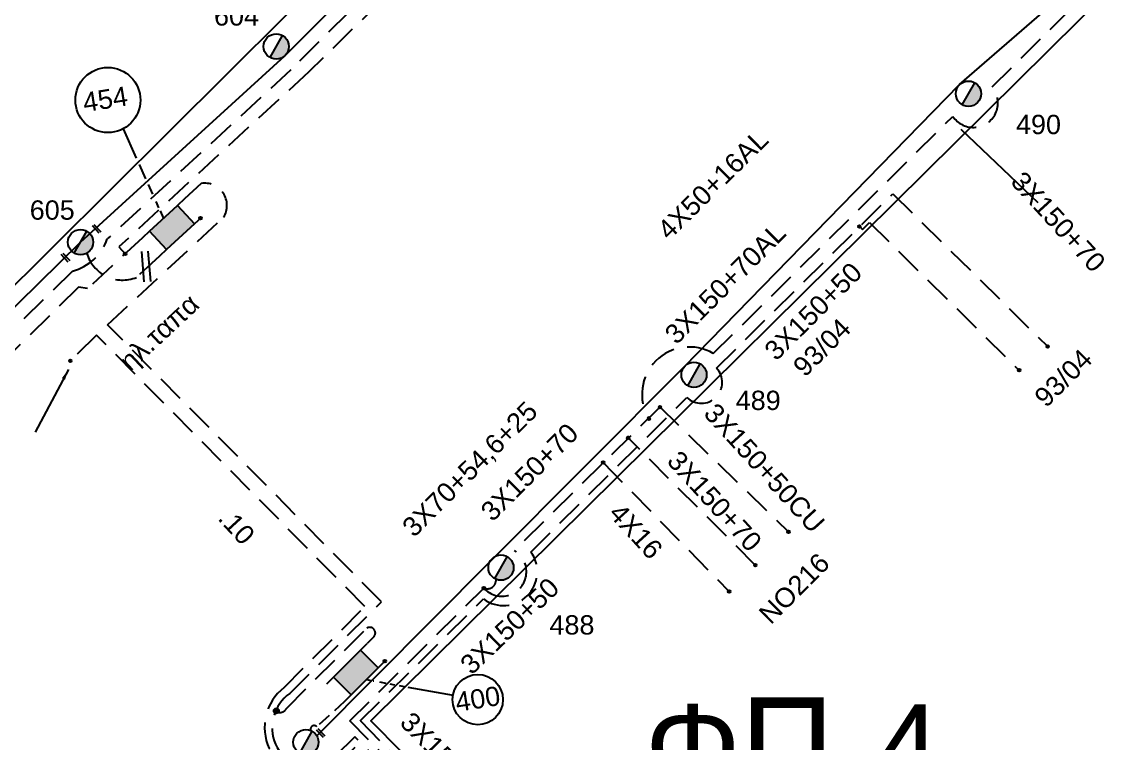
# Model space of a CAD drawing. Header units: millimetres. Extents: x 771 to 3391, y 686 to 1835.
# Drawn here: x 1872.4 to 1973, y 991.5 to 1058.8 of the extents above; entities that cross this region are included whole.
import ezdxf

# ---------------------------------------------------------------- set-up
doc = ezdxf.new("R2010")
doc.units = ezdxf.units.MM
doc.linetypes.add('DASHED', pattern=[19.05, 12.7, -6.35])
for name, color, linetype in [('Link Box 4 Διευθύνσεων', 7, 'Continuous'), ('Άγνωστα', 7, 'Continuous'), ('Γυμνά εναέρια ΧΤ και ΦΟΠ (3Φ)   4x50+16AL', 7, 'Continuous'), ('Εναέρια παροχή ΧΤ 4x16', 7, 'SYN_LINE'), ('Επιγραφές - Σχήματα', 7, 'Continuous'), ('Καλώδια ΧΤ   3x150+50CU', 7, 'DASHED'), ('Καλώδια ΧΤ   3x150+70AL', 7, 'DASHED'), ('Καλώδια ΧΤ   3x150AL+50CU', 7, 'DASHED'), ('Μηχανική τομή', 7, 'Continuous'), ('Στύλος ΦΜ', 7, 'Continuous'), ('Στύλος ΦΜ @ 1', 7, 'Continuous'), ('Συνδέσεις', 7, 'Continuous'), ('Συνεστραμμένα ΧΤ   3x70+54.6+25 AL', 7, 'SYN_LINE'), ('Τομή', 7, 'Continuous'), ('Υπόβαθρο ΔΕΗ', 7, 'Continuous'), ('Υπόγεια Καλώδια Δικτύου ΧΤ   .10', 7, 'DASHED'), ('Υπόγεια καλώδια Παροχών ΧΤ   4x16AL', 7, 'DASHED')]:
    doc.layers.add(name, color=color, linetype=linetype)
doc.styles.get("Standard").update_dxf_attribs({"font": 'ARIAL.TTF'})
doc.linetypes.add('SYN_LINE', pattern='A,0.5,-0.0001,["/\\/\\/\\/",Standard,S=0.1,R=0,X=0,Y=-0.05],-0.25', length=0.7501)
doc.dimstyles.new('ISO-25', dxfattribs={"dimtxt": 2.5, "dimasz": 2.5, "dimexe": 1.25, "dimexo": 0.625, "dimtad": 1, "dimtxsty": 'Standard', "dimcen": 2.5, "dimadec": 0, "dimazin": 0, "dimtfac": 1, "dimtmove": 0, "dimatfit": 3, "dimfxl": 1, "dimarcsym": 0})

# ---------------------------------------------------------------- blocks, each defined once
blk = doc.blocks.new('LINK BOX 4 ΑΝΑΧΩΡΗΣΕΩΝ')
at = {"layer": 'Link Box 4 Διευθύνσεων', "ltscale": 40}
blk.add_hatch(color=256, dxfattribs=at).paths.add_polyline_path([(-3.54, 0), (-3.54, -4.67), (3.54, -4.67), (3.54, 0)])
for p, q in [((-3.54, 0), (-5.33, 0)), ((5.33, 0), (3.54, 0)), ((-3.54, -4.67), (-5.33, -4.67)), ((5.33, -4.67), (3.54, -4.67))]:
    blk.add_line(p, q, dxfattribs=at)
blk.add_lwpolyline([(-3.54, -4.67), (-3.54, 0), (3.54, 0), (3.54, -4.67)], close=True, dxfattribs=at)
blk = doc.blocks.new('ΥΠΑΡΧΩΝ ΤΣΙΜΕΝΤΕΝΙΟΣ ΣΤΥΛΟΣ')
at = {"layer": 'Στύλος ΦΜ'}
blk.add_hatch(color=7, dxfattribs=at).paths.add_polyline_path([(-1.29, -2.28, 0.574793), (2.62, 0, 0.268822), (1.3, 2.27)])
at = {"layer": 'Στύλος ΦΜ', "color": 7}
blk.add_line((-1.29, -2.28), (1.3, 2.27), dxfattribs=at)
blk.add_circle((0, 0), 2.62, dxfattribs=at)
at = {"layer": 'Στύλος ΦΜ', "flags": 4}
for tag, p in [('ΑΡΙΘΜΟΣ', (-4.68, 8.05)), ('ΤΥΠΟΣ', (-4.91, 3.03))]:
    blk.add_attdef(tag, p, '', height=4, dxfattribs=at)
blk = doc.blocks.new('ΜΗΧΑΝΙΚΗ ΤΟΜΗ')
at = {"layer": 'Μηχανική τομή', "ltscale": 40}
for p, q in [((-1.89, 0.78), (1.89, 0.78)), ((1.89, 0), (-1.89, 0))]:
    blk.add_line(p, q, dxfattribs=at)
blk = doc.blocks.new('_ΣΥΝΔΕΣΗ')
at = {"layer": 'Συνδέσεις', "linetype": 'SYN_LINE', "ltscale": 40}
blk.add_hatch(color=256, dxfattribs=at).paths.add_polyline_path([(0.5, -0.01, 1), (-0.5, -0.01, 1)])
at = {"layer": 'Συνδέσεις'}
blk.add_circle((0, -0.01), 0.5, dxfattribs=at)
blk = doc.blocks.new('ΤΟΜΗ')
at = {"layer": 'Τομή', "ltscale": 40}
for p, q in [((-5.68, 0), (5.68, 0)), ((5.68, -2.33), (-5.68, -2.33))]:
    blk.add_line(p, q, dxfattribs=at)

msp = doc.modelspace()

# ---------------------------------------------------------------- linework, layer by layer
at = {"layer": 'Άγνωστα', "color": 27}
msp.add_lwpolyline([(1967.242, 1041.89671), (1960.04736, 1048.74075)], dxfattribs=at)
at = {"layer": 'Γυμνά εναέρια ΧΤ και ΦΟΠ (3Φ)   4x50+16AL', "color": 6, "linetype": 'Continuous', "ltscale": 0.2}
msp.add_lwpolyline([(1899.98017, 992.20635), (1916.12571, 1008.47369), (1934.2259, 1026.60303), (1959.918, 1052.91557), (1985.27252, 1074.94348)], dxfattribs=at)
at = {"layer": 'Καλώδια ΧΤ   3x150+50CU', "color": 62, "linetype": 'DASHED', "ltscale": 0.2}
for points in [[(1930.90801, 1021.81297), (1930.90801, 1021.81297, -0.774334453), (1936.94632, 1027.84738), (1959.28156, 1049.95384, 1.062192127), (1962.9397, 1052.71054), (1976.66298, 1066.29329), (1978.5741, 1064.38542)], [(1885.30172, 1036.9268), (1883.16465, 1034.9495, -0.444668277), (1878.52469, 1037.20594)], [(1885.30172, 1036.9268), (1883.16465, 1034.9495, -0.444668277), (1878.52469, 1037.20594, -0.444668277)]]:
    msp.add_lwpolyline(points, format="xyb", dxfattribs=at)
at = {"layer": 'Καλώδια ΧΤ   3x150+50CU', "color": 6, "linetype": 'DASHED', "ltscale": 0.2}
for points in [[(1929.42325, 963.92202, -0.693418339), (1925.2779, 970.14713), (1903.52772, 992.1201), (1900.49157, 989.11474, -0.805601327), (1897.46071, 996.16742), (1905.99931, 1004.69871), (1880.45818, 1030.52738), (1891.28668, 1040.55698, 0.644332628), (1889.18926, 1043.70349), (1887.62772, 1042.25869)], [(1896.13627, 994.52441, 0.46823958), (1897.16904, 994.78772), (1904.64881, 1002.2611, -0.803802793), (1905.32977, 1001.47987), (1904.66823, 1000.81889)]]:
    msp.add_lwpolyline(points, format="xyb", dxfattribs=at)
at = {"layer": 'Καλώδια ΧΤ   3x150+50CU', "color": 30, "linetype": 'DASHED', "ltscale": 0.2}
msp.add_lwpolyline([(1928.22336, 965.13108, -0.718718818), (1927.29961, 970.09478), (1904.03023, 993.60251), (1915.51261, 1004.96727, 0.855723367), (1919.93642, 1009.34577), (1934.49332, 1023.75356, 0.972203651), (1937.25028, 1026.48229), (1953.68592, 1042.74957), (1968.12674, 1028.49725)], format="xyb", dxfattribs=at)
msp.add_lwpolyline([(1950.59578, 1039.69108), (1950.86261, 1039.42149), (1950.86261, 1039.42149), (1951.51143, 1040.06366), (1965.46458, 1026.29266)], dxfattribs=at)
at = {"layer": 'Καλώδια ΧΤ   3x150+50CU', "color": 62, "linetype": 'DASHED', "ltscale": 0.2}
msp.add_lwpolyline([(1931.88582, 1022.93056), (1943.96173, 1011.23238)], dxfattribs=at)
at = {"layer": 'Καλώδια ΧΤ   3x150+50CU', "color": 6, "linetype": 'DASHED', "ltscale": 0.1}
msp.add_lwpolyline([(1902.54856, 995.40166), (1899.97991, 993.05564, 0.815864741), (1899.40342, 992.7069)], format="xyb", dxfattribs=at)
at = {"layer": 'Καλώδια ΧΤ   3x150+50CU', "color": 62, "linetype": 'DASHED', "ltscale": 0.2}
msp.add_arc((1915.85923, 1006.75324), 0.83614, 247.6166165, 3.4869787, dxfattribs=at)
at = {"layer": 'Καλώδια ΧΤ   3x150+70AL', "color": 62, "linetype": 'DASHED', "ltscale": 0.2}
for points in [[(1931.96498, 1022.85388), (1918.39507, 1009.49027)], [(1940.86307, 1008.12649), (1929.0017, 1019.98103)]]:
    msp.add_lwpolyline(points, dxfattribs=at)
msp.add_lwpolyline([(1928.86795, 964.48156, -0.708840154), (1926.23642, 970.17382), (1903.04027, 993.60758), (1915.54082, 1005.98009, 1.164355137), (1918.39507, 1009.49027)], format="xyb", dxfattribs=at)
at = {"layer": 'Καλώδια ΧΤ   3x150AL+50CU', "color": 30, "linetype": 'DASHED', "ltscale": 0.2}
msp.add_lwpolyline([(1928.06918, 1112.31958), (1933.47743, 1117.00128), (1948.0202, 1100.3631), (1938.24706, 1090.70015, -0.342515428), (1935.95032, 1090.05962), (1899.22479, 1054.1003), (1881.50391, 1037.78977), (1882.09851, 1037.14287)], format="xyb", dxfattribs=at)
at = {"layer": 'Καλώδια ΧΤ   3x150AL+50CU', "color": 6, "linetype": 'DASHED', "ltscale": 0.2}
msp.add_lwpolyline([(1929.58174, 1110.57229), (1933.45453, 1113.92481), (1944.64269, 1101.05721), (1927.08062, 1083.86154), (1897.55996, 1054.28479), (1880.44007, 1038.52741, -0.250951788), (1877.19068, 1035.53664), (1863.95505, 1022.54257, 0.675915527), (1861.55658, 1024.70569), (1843.75292, 1044.26645), (1823.88106, 1066.79325), (1820.13515, 1071.2672), (1806.65306, 1058.19965)], format="xyb", dxfattribs=at)
at = {"layer": 'Καλώδια ΧΤ   3x150AL+50CU', "color": 30, "linetype": 'DASHED', "ltscale": 0.2}
msp.add_lwpolyline([(1883.71661, 1038.63999), (1878.60901, 1033.91425), (1877.76443, 1034.04495), (1877.76443, 1034.04495), (1863.42795, 1019.97013), (1845.99592, 1010.27984), (1839.28509, 1022.44362)], dxfattribs=at)
at = {"layer": 'Συνεστραμμένα ΧΤ   3x70+54.6+25 AL', "color": 62, "linetype": 'SYN_LINE', "ltscale": 20}
msp.add_lwpolyline([(1862.45958, 1023.02436), (1877.94846, 1038.23056), (1896.99185, 1055.60814), (1926.83736, 1085.51036), (1953.95081, 1112.05813)], dxfattribs=at)
at = {"layer": 'Υπόβαθρο ΔΕΗ'}
for points in [[(1869.85087, 1032.33535), (1765.07641, 1147.76225), (1788.81762, 1170.63683), (1823.19746, 1237.65921), (1940.59184, 1102.643), (1869.85087, 1032.33535)], [(1959.93304, 938.12209), (1905.02019, 993.59744), (1976.82795, 1064.66966), (2032.45491, 1009.14326), (1959.93304, 938.12209)], [(1881.90838, 1048.79852), (1883.14467, 1046.05608)], [(1883.40368, 1045.48152), (1884.00603, 1044.14532)], [(1884.24835, 1043.60778), (1884.66105, 1042.69229)], [(1884.96026, 1042.02856), (1885.22892, 1041.43259)], [(1885.36155, 1041.13837), (1885.67216, 1040.44934)], [(1904.59904, 997.45039), (1905.03474, 997.37219)], [(1905.23812, 997.33568), (1905.2889, 997.32657)], [(1905.81171, 997.23273), (1906.412, 997.12498)], [(1906.79381, 997.05645), (1907.22913, 996.97832)], [(1907.67027, 996.89913), (1908.12794, 996.81699)], [(1908.47508, 996.75468), (1912.68077, 995.9998)]]:
    msp.add_lwpolyline(points, dxfattribs=at)
for centre, radius in [((1880.49435, 1051.48234), 3.03354), ((1914.98788, 995.58569), 2.34398)]:
    msp.add_circle(centre, radius, dxfattribs=at)
at = {"layer": 'Υπόγεια Καλώδια Δικτύου ΧΤ   .10', "color": 2, "ltscale": 0.2}
msp.add_lwpolyline([(1930.09376, 963.24639, -0.675153344), (1924.38406, 970.05509), (1903.52268, 991.13017), (1900.77824, 988.41356, -0.79600428), (1896.91744, 996.71116), (1904.45539, 1004.26469), (1879.43153, 1029.57648), (1879.43153, 1029.57648), (1876.99234, 1027.16503)], format="xyb", dxfattribs=at)
at = {"layer": 'Υπόγεια καλώδια Παροχών ΧΤ   4x16AL', "color": 62, "linetype": 'DASHED', "ltscale": 0.2}
msp.add_lwpolyline([(1926.67574, 1017.68201), (1938.41914, 1005.67244)], dxfattribs=at)

# ---------------------------------------------------------------- block references
at = {"layer": 'Link Box 4 Διευθύνσεων', "xscale": 0.4999999999999998, "yscale": 0.4999999999999998, "zscale": 0.4999999999999998}
for p, rotation in [((1885.67216, 1040.44934), 42.77613357159763), ((1904.43324, 997.28473), 224.9754948062223)]:
    msp.add_blockref('LINK BOX 4 ΑΝΑΧΩΡΗΣΕΩΝ', p, dxfattribs=dict(at, rotation=rotation))
at = {"layer": 'Μηχανική τομή'}
for p, xscale, yscale, zscale, rotation in [((1879.36974, 1039.40355), 0.2500000000001928, 0.2500000000001928, 0.2500000000001928, 312.6268794242704), ((1876.47076, 1036.72605), 0.2500000000001928, 0.2500000000001928, 0.2500000000001928, 312.6268794242704), ((1900.26043, 992.40629), 0.2500000000001926, 0.2500000000001926, 0.2500000000001926, 313.9232981806344)]:
    msp.add_blockref('ΜΗΧΑΝΙΚΗ ΤΟΜΗ', p, dxfattribs=dict(at, xscale=xscale, yscale=yscale, zscale=zscale, rotation=rotation))
at = {"layer": 'Στύλος ΦΜ @ 1', "ltscale": 40}
ref = msp.add_blockref('ΥΠΑΡΧΩΝ ΤΣΙΜΕΝΤΕΝΙΟΣ ΣΤΥΛΟΣ', (1896.19472, 1056.47516), dxfattribs=dict(at, xscale=0.4499999999998181, yscale=0.4499999999998181, zscale=0.4499999999998181))
ref.add_attrib('ΤΥΠΟΣ', '604', (1890.38858, 1058.42111), dxfattribs={"layer": 'Στύλος ΦΜ', "height": 1.8, "flags": 4})
ref = msp.add_blockref('ΥΠΑΡΧΩΝ ΤΣΙΜΕΝΤΕΝΙΟΣ ΣΤΥΛΟΣ', (1960.73847, 1052.0706), dxfattribs=dict(at, xscale=0.4499999999998181, yscale=0.4499999999998181, zscale=0.4499999999998181))
ref.add_attrib('ΤΥΠΟΣ', '490', (1965.17004, 1048.3016), dxfattribs={"layer": 'Στύλος ΦΜ', "height": 1.8, "flags": 4})
ref = msp.add_blockref('ΥΠΑΡΧΩΝ ΤΣΙΜΕΝΤΕΝΙΟΣ ΣΤΥΛΟΣ', (1877.9462, 1038.23185), dxfattribs=dict(at, xscale=0.4499999999998181, yscale=0.4499999999998181, zscale=0.4499999999998181))
ref.add_attrib('ΤΥΠΟΣ', '605', (1873.20682, 1040.32597), dxfattribs={"layer": 'Στύλος ΦΜ', "height": 1.8, "flags": 4})
ref = msp.add_blockref('ΥΠΑΡΧΩΝ ΤΣΙΜΕΝΤΕΝΙΟΣ ΣΤΥΛΟΣ', (1935.14682, 1025.86883), dxfattribs=dict(at, xscale=0.4499999999998181, yscale=0.4499999999998181, zscale=0.4499999999998181))
ref.add_attrib('ΤΥΠΟΣ', '489', (1939.03708, 1022.58402), dxfattribs={"layer": 'Στύλος ΦΜ', "height": 1.8, "flags": 4})
ref = msp.add_blockref('ΥΠΑΡΧΩΝ ΤΣΙΜΕΝΤΕΝΙΟΣ ΣΤΥΛΟΣ', (1917.1489, 1007.89039), dxfattribs=dict(at, xscale=0.4499999999998181, yscale=0.4499999999998181, zscale=0.4499999999998181))
ref.add_attrib('ΤΥΠΟΣ', '488', (1921.66814, 1001.65325), dxfattribs={"layer": 'Στύλος ΦΜ', "height": 1.8, "flags": 4})
at = {"layer": 'Στύλος ΦΜ @ 1', "ltscale": 40, "xscale": 0.4499999999998181, "yscale": 0.4499999999998181, "zscale": 0.4499999999998181}
msp.add_blockref('ΥΠΑΡΧΩΝ ΤΣΙΜΕΝΤΕΝΙΟΣ ΣΤΥΛΟΣ', (1898.96152, 991.61517), dxfattribs=at)
at = {"layer": 'Συνδέσεις'}
for p, xscale, yscale, zscale in [((1889.12296, 1040.46235), 0.25, 0.25, 0.25), ((1950.56737, 1039.68877), 0.25, 0.25, 0.25), ((1882.09851, 1037.14287), 0.25, 0.25, 0.25), ((1968.12674, 1028.49725), 0.25, 0.25, 0.25), ((1876.99234, 1027.16503), 0.25, 0.25, 0.25), ((1965.46458, 1026.29266), 0.25, 0.25, 0.25), ((1931.97628, 1022.84636), 0.25, 0.25, 0.25), ((1930.95073, 1021.76959), 0.25, 0.25, 0.25), ((1929.0017, 1019.98103), 0.25, 0.25, 0.25), ((1926.68353, 1017.68972), 0.25, 0.25, 0.25), ((1943.96173, 1011.23238), 0.25, 0.25, 0.25), ((1940.86307, 1008.12649), 0.25, 0.25, 0.25), ((1915.56054, 1005.97226), 0.25, 0.25, 0.25), ((1938.41914, 1005.67244), 0.25, 0.25, 0.25), ((1906.32807, 999.17794), 0.25, 0.25, 0.25), ((1896.19976, 994.53614), 0.4777242751394019, 0.4777242751394019, 0.4777242751394019)]:
    msp.add_blockref('_ΣΥΝΔΕΣΗ', p, dxfattribs=dict(at, xscale=xscale, yscale=yscale, zscale=zscale))
at = {"layer": 'Τομή', "xscale": 0.2499999999998873, "yscale": 0.2499999999998873, "zscale": 0.2499999999998873, "rotation": 274.7146408630561}
msp.add_blockref('ΤΟΜΗ', (1884.34923, 1035.98173), dxfattribs=at)

# ---------------------------------------------------------------- texts
at = {"layer": 'Άγνωστα', "color": 7, "char_height": 1.8, "attachment_point": 1}
for s, insert, rotation in [('454', (1878.03094, 1052.12029), 9.0165632), ('3X150+70', (1965.90338, 1045.00671), 312.3188017), ('3X150+50', (1941.54071, 1028.35398), 44.9847895), ('93/04', (1944.20923, 1026.8428), 44.9847895), ('93/04', (1966.71379, 1023.99822), 44.9847895), ('3X70+54,6+25', (1907.76911, 1011.90235), 44.9847895), ('3X150+50CU', (1937.2791, 1023.39686), 312.3188017), ('3X150+70', (1915.08801, 1013.36119), 44.9847895), ('3X150+70', (1933.85423, 1018.96307), 312.3188017), ('NO216', (1941.03054, 1003.78017), 44.9847895), ('3X150+50', (1913.17288, 999.11371), 43.8735236), ('400', (1912.76855, 996.22018), 9.0165632)]:
    msp.add_mtext_dynamic_manual_height_columns(s, width=1.8, gutter_width=12.5, heights=[0.04535], dxfattribs=dict(at, insert=insert, rotation=rotation))
at = {"layer": 'Άγνωστα', "color": 7}
note = msp.add_mtext_dynamic_manual_height_columns('ηλ.ταπα\\P', width=1.8, gutter_width=12.5, heights=[0.04535, 0], dxfattribs=dict(at, insert=(1870.89453, 1017.68714), char_height=1.8, attachment_point=1, rotation=42.948421))
for column, words in zip(note.columns.linked_columns, ['\\P']):
    column.text = words
at = {"layer": 'Γυμνά εναέρια ΧΤ και ΦΟΠ (3Φ)   4x50+16AL', "color": 7, "insert": (1931.55803, 1039.62145), "char_height": 1.8, "attachment_point": 1, "rotation": 44.5926584}
msp.add_mtext_dynamic_manual_height_columns('4X50+16AL', width=1.8, gutter_width=12.5, heights=[0.04535], dxfattribs=at)
at = {"layer": 'Εναέρια παροχή ΧΤ 4x16', "color": 7, "insert": (1928.42392, 1014.06801), "char_height": 1.8, "attachment_point": 1, "rotation": 312.3188017}
msp.add_mtext_dynamic_manual_height_columns('4X16', width=1.8, gutter_width=12.5, heights=[0.04535], dxfattribs=at)
at = {"layer": 'Καλώδια ΧΤ   3x150+50CU', "linetype": 'DASHED', "ltscale": 0.2, "insert": (1908.89763, 994.60397), "char_height": 1.8, "attachment_point": 1, "rotation": 314.340517}
msp.add_mtext_dynamic_manual_height_columns('3X150+50', width=1.8, gutter_width=12.5, heights=[0.04535], dxfattribs=at)
at = {"layer": 'Καλώδια ΧΤ   3x150+70AL', "color": 7, "insert": (1932.24507, 1029.87465), "char_height": 1.8, "attachment_point": 1, "rotation": 44.9847895}
msp.add_mtext_dynamic_manual_height_columns('3X150+70AL', width=1.8, gutter_width=12.5, heights=[0.04535], dxfattribs=at)
at = {"layer": 'Υπόβαθρο ΔΕΗ', "insert": (1930.56859, 995.80521), "char_height": 8, "attachment_point": 1}
msp.add_mtext_dynamic_manual_height_columns('Φ{\\H1.0833x;Π}-4', width=84.657329, gutter_width=12.5, heights=[0], dxfattribs=at)
at = {"layer": 'Υπόγεια Καλώδια Δικτύου ΧΤ   .10', "color": 7, "insert": (1891.9853, 1013.64128), "char_height": 1.8, "attachment_point": 1, "rotation": 312.6315296}
msp.add_mtext_dynamic_manual_height_columns('.10', width=1.8, gutter_width=12.5, heights=[0.04535], dxfattribs=at)

# ---------------------------------------------------------------- leaders
at = {"layer": 'Επιγραφές - Σχήματα', "ltscale": 40}
msp.add_leader([(1876.81292, 1026.35749), (1873.72506, 1020.51584)], dimstyle='ISO-25', override={"dimasz": 1, "dimtad": 0}, dxfattribs=at)

doc.saveas('drawing.dxf')
